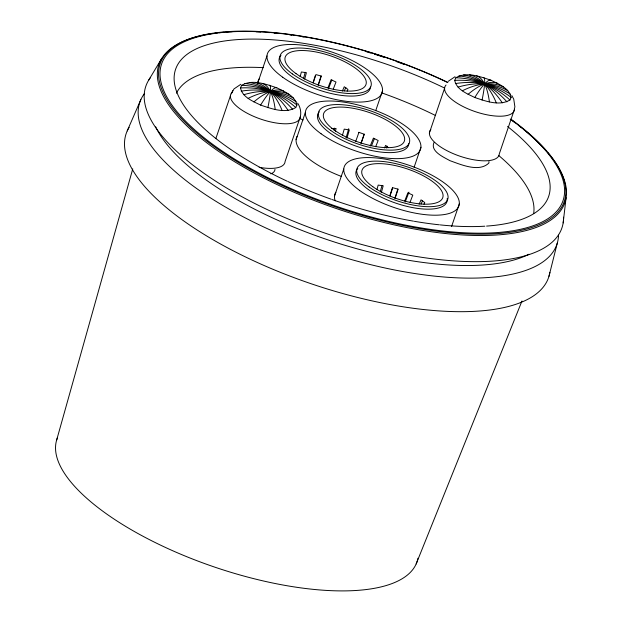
<?xml version="1.0" encoding="UTF-8"?>
<svg xmlns="http://www.w3.org/2000/svg" width="622" height="622" viewBox="0 0 622 622"><rect width="100%" height="100%" fill="white"/><g stroke="black" fill="none" stroke-linecap="round" stroke-linejoin="round"><path stroke-width="0.93" d="M488.946 161.518L488.923 162.98C479.088 172.698 461.019 164.573 449.97 160.686C443.758 157.179 429.957 151.317 434.001 142.461M514.946 107.202L513.749 99.17L511.852 95.601M563.159 222.917L566.082 197.718M259.18 167.302A36.628 13.544 18.8 0 0 285.086 161.495L300.27 116.882C301.491 112.302 300.294 107.062 297.666 103.174M333.851 129.928L334.294 128.078M335.406 131.258L336.074 128.49L331.713 128.505M548.962 276.316L557.258 243.21M300.138 76.599L301.382 71.989L306.413 72.665L304.663 79.118M303.466 78.753L305.215 72.3M376.932 189.694L378.176 185.092L383.199 185.768L381.457 192.221M380.26 191.856L382.001 185.403M56.649 440.073L132.758 168.889M342.372 135.573L344.223 129.135L349.339 129.92L346.959 138.193M346.073 137.874L348.724 128.676M313.029 82.648L315.408 75.355M313.247 82.804L315.922 74.601L321.31 76.078L318.34 85.198M318.114 85.043L321.092 75.923M389.823 195.751L392.498 187.549M390.041 195.907L392.715 187.704L398.103 189.181L395.125 198.301M394.908 198.138L397.878 189.026M215.834 138.628L230.404 95.842M266.978 55.887L257.695 83.146A60.583 22.4 18.8 0 1 259.522 78.465M296.095 139.701L305.371 112.434M334.488 196.249L343.772 168.99M375.719 110.677L382.53 90.688M414.12 167.232L420.923 147.235M429.405 132.875L444.59 88.27M451.588 226.509L459.324 203.791M514.456 109.309L499.272 153.914A36.628 13.544 18.8 0 1 458.764 155.795A36.628 13.544 18.8 0 1 430.859 129.64M355.722 141.388L358.964 132.292M361.032 143.278L364.165 134.212L358.855 132.33M361.141 143.231L364.274 134.173M327.996 87.756L331.091 79.717L335.997 82.034L333.244 89.179M328.4 88.868L331.837 79.943M404.79 200.859L407.884 192.82L412.79 195.129L410.038 202.274M405.194 201.971L408.981 192.144M416.141 563.991L521.975 301.001M370.176 146.092L373.402 138.115L378.168 140.518L375.649 146.722M371.583 145.571L374.46 138.481M127.215 130.939L140.836 99.66M342.333 91.1L344.254 86.753L347.947 89.405L347.177 91.146M344.293 90.921L345.824 87.438M419.127 204.203L421.047 199.849L424.733 202.508L423.971 204.249M421.078 204.024L422.618 200.541M231.306 93.86L234.004 88.915L240.831 84.289M240.496 87.951L241.67 85.338C252.408 78.932 265.921 84.211 276.806 87.811C284.448 91.659 295.007 95.586 296.927 104.947L295.753 107.567C285.008 113.966 271.495 108.687 260.61 105.095C252.975 101.246 242.409 97.312 240.496 87.951A80.37 74.337 4.2 0 1 296.927 104.947M454.682 80.378L455.856 77.758C466.601 71.359 480.114 76.638 490.999 80.238C498.634 84.079 509.2 88.013 511.113 97.374L509.939 99.986C499.194 106.393 485.681 101.114 474.796 97.514C467.161 93.665 456.595 89.739 454.682 80.378A80.37 74.337 4.2 0 1 511.113 97.374M232.752 90.649L231.858 92.608A36.628 13.544 18.8 0 0 259.763 118.763A36.628 13.544 18.8 0 0 300.27 116.882M384.466 147.958L385.648 145.369L388.167 147.515M386.627 147.943L387.413 146.224M148.751 80.067L161.79 58.351M448.198 81.342L455.024 76.708M463.53 74.928A80.37 57.621 84.6 0 1 502.265 102.817M469.501 74.904A80.37 43.369 -86 0 1 496.294 102.84M483.722 77.649A80.37 7.161 -73.2 0 1 482.073 100.095M476.39 75.837A80.37 26.155 -79.1 0 1 489.405 101.915M455.856 77.758A80.37 73.653 43.2 0 1 509.939 99.986M474.796 97.514A80.37 12.323 -67.7 0 1 490.999 80.238M455.428 83.573A80.37 69.952 -26.5 0 1 510.367 94.179M458.873 75.907A80.37 67.954 69.7 0 1 506.922 101.845M458.049 87.127A80.37 60.793 -43.8 0 1 507.746 90.625M462.364 90.796A80.37 47.497 -54.2 0 1 503.431 86.948M468.078 94.342A80.37 30.968 -61.6 0 1 497.717 83.402M514.371 107.8A36.628 13.544 18.8 0 1 475.76 111.812A36.628 13.544 18.8 0 1 446.044 85.027M249.344 82.508A80.37 57.621 84.6 0 1 288.079 110.397M255.315 82.485A80.37 43.369 -86 0 1 282.1 110.421M269.536 85.23A80.37 7.161 -73.2 0 1 267.888 107.676M262.204 83.41A80.37 26.155 -79.1 0 1 275.219 109.488M241.67 85.338A80.37 73.653 43.2 0 1 295.753 107.567M260.61 105.095A80.37 12.323 -67.7 0 1 276.806 87.811M241.243 91.146A80.37 69.952 -26.5 0 1 296.181 101.751M244.687 83.48A80.37 67.954 69.7 0 1 292.737 109.418M243.863 94.7A80.37 60.793 -43.8 0 1 293.561 98.198M248.178 98.377A80.37 47.497 -54.2 0 1 289.246 94.528M253.885 101.922A80.37 30.968 -61.6 0 1 283.531 90.983M341.579 176.485A60.583 22.4 18.8 0 1 296.989 136.467M408.833 143.596A47.902 17.711 18.8 0 1 355.862 146.053A47.902 17.711 18.8 0 1 319.366 111.843M447.171 198.511A47.902 17.711 18.8 0 1 396.23 203.285A47.902 17.711 18.8 0 1 357.767 168.399M370.432 87.041A47.902 17.711 18.8 0 1 317.469 89.506A47.902 17.711 18.8 0 1 280.973 55.296M335.188 200.828A60.583 22.4 18.8 0 1 335.818 192.276M303.178 119.929A60.583 22.4 18.8 0 1 299.734 118.584M510.227 119.059A212.024 78.395 18.8 0 1 432.601 229.697A212.024 78.395 18.8 0 1 160.173 70.473A212.024 78.395 18.8 0 1 447.887 82.625M511.097 119.3A213.439 78.916 18.8 0 1 433.239 230.715A213.439 78.916 18.8 0 1 158.696 70.636A213.439 78.916 18.8 0 1 447.513 82.228M547.943 152.771A214.411 79.274 18.8 0 1 473.358 235.427A214.411 79.274 18.8 0 1 208.564 144.149A214.411 79.274 18.8 0 1 205.447 34.708M206.372 34.529A214.411 79.274 18.8 0 1 212.102 33.58M214.691 33.223A214.411 79.274 18.8 0 1 217.327 32.888M219.115 32.694A214.411 79.274 18.8 0 1 223.679 32.258M226.478 32.049A214.411 79.274 18.8 0 1 232.216 31.722M256.116 31.784A214.411 79.274 18.8 0 1 260.735 32.017M267.794 32.499A214.411 79.274 18.8 0 1 269.583 32.647M274.092 33.052A214.411 79.274 18.8 0 1 275.904 33.23M289.798 34.886A214.411 79.274 18.8 0 1 291.679 35.151M302.152 36.752A214.411 79.274 18.8 0 1 304.072 37.071M366.358 51.727A214.411 79.274 18.8 0 1 370.914 53.103M374.561 54.238A214.411 79.274 18.8 0 1 384.567 57.481M396.315 61.555A214.411 79.274 18.8 0 1 404.386 64.517M512.24 120.652A214.411 79.274 18.8 0 1 515.234 122.861M518.865 125.628A214.411 79.274 18.8 0 1 521.695 127.852M523.763 129.516A214.411 79.274 18.8 0 1 544.841 149.249M507.529 126.499A197.057 72.86 18.8 0 1 486.583 226.089M484.849 226.198A197.057 72.86 18.8 0 1 440.322 224.907M439.389 224.814A197.057 72.86 18.8 0 1 414.384 221.315M413.498 221.16A197.057 72.86 18.8 0 1 332.148 199.561M331.238 199.234A197.057 72.86 18.8 0 1 287.947 181.554M287.1 181.157A197.057 72.86 18.8 0 1 191.428 51.447A197.057 72.86 18.8 0 1 444.691 88.122M176.415 93.214A188.785 69.804 18.8 0 1 263.262 67.658M382.584 93.183A188.785 69.804 18.8 0 1 435.338 115.42M498.603 155.422A188.785 69.804 18.8 0 1 533.645 213.634M563.555 217.187A219.776 81.264 18.8 0 1 328.587 234.331A219.776 81.264 18.8 0 1 150.617 77.353M274.986 169.386A29.584 10.939 18.8 0 1 270.795 173.857M528.972 254.235A209.466 77.447 18.8 0 1 325.485 239.042A209.466 77.447 18.8 0 1 155.679 126.818M558.533 235.217A220.312 81.459 18.8 0 1 320.96 250.036A220.312 81.459 18.8 0 1 144.607 93.37M549.864 272.35A223.127 82.501 18.8 0 1 308.605 282.878A223.127 82.501 18.8 0 1 129.135 127.323M417.961 558.229A190.192 70.325 18.8 0 1 216.884 567.847A190.192 70.325 18.8 0 1 57.512 437.631M321.1 133.777A60.583 22.4 18.8 0 0 418.52 152.592A60.583 22.4 18.8 0 0 349.828 103.135A60.583 22.4 18.8 0 0 321.1 133.777M334.395 130.138A42.638 15.768 18.8 0 0 402.963 143.371A42.638 15.768 18.8 0 0 354.618 108.57A42.638 15.768 18.8 0 0 334.395 130.138M330.748 130.48A47.902 17.711 18.8 0 0 407.775 145.354A47.902 17.711 18.8 0 0 353.459 106.245A47.902 17.711 18.8 0 0 330.748 130.48M372.796 186.686A42.638 15.768 18.8 0 0 441.363 199.926A42.638 15.768 18.8 0 0 393.011 165.118A42.638 15.768 18.8 0 0 372.796 186.686M369.141 187.028A47.902 17.711 18.8 0 0 446.168 201.901A47.902 17.711 18.8 0 0 391.852 162.801A47.902 17.711 18.8 0 0 369.141 187.028M296.002 73.583A42.638 15.768 18.8 0 0 364.57 86.823A42.638 15.768 18.8 0 0 316.217 52.015A42.638 15.768 18.8 0 0 296.002 73.583M292.348 73.925A47.902 17.711 18.8 0 0 369.375 88.798A47.902 17.711 18.8 0 0 315.059 49.698A47.902 17.711 18.8 0 0 292.348 73.925M359.5 190.332A60.583 22.4 18.8 0 0 456.913 209.14A60.583 22.4 18.8 0 0 388.221 159.691A60.583 22.4 18.8 0 0 359.5 190.332M282.707 77.229A60.583 22.4 18.8 0 0 380.12 96.037A60.583 22.4 18.8 0 0 311.428 46.588A60.583 22.4 18.8 0 0 282.707 77.229"/></g></svg>
